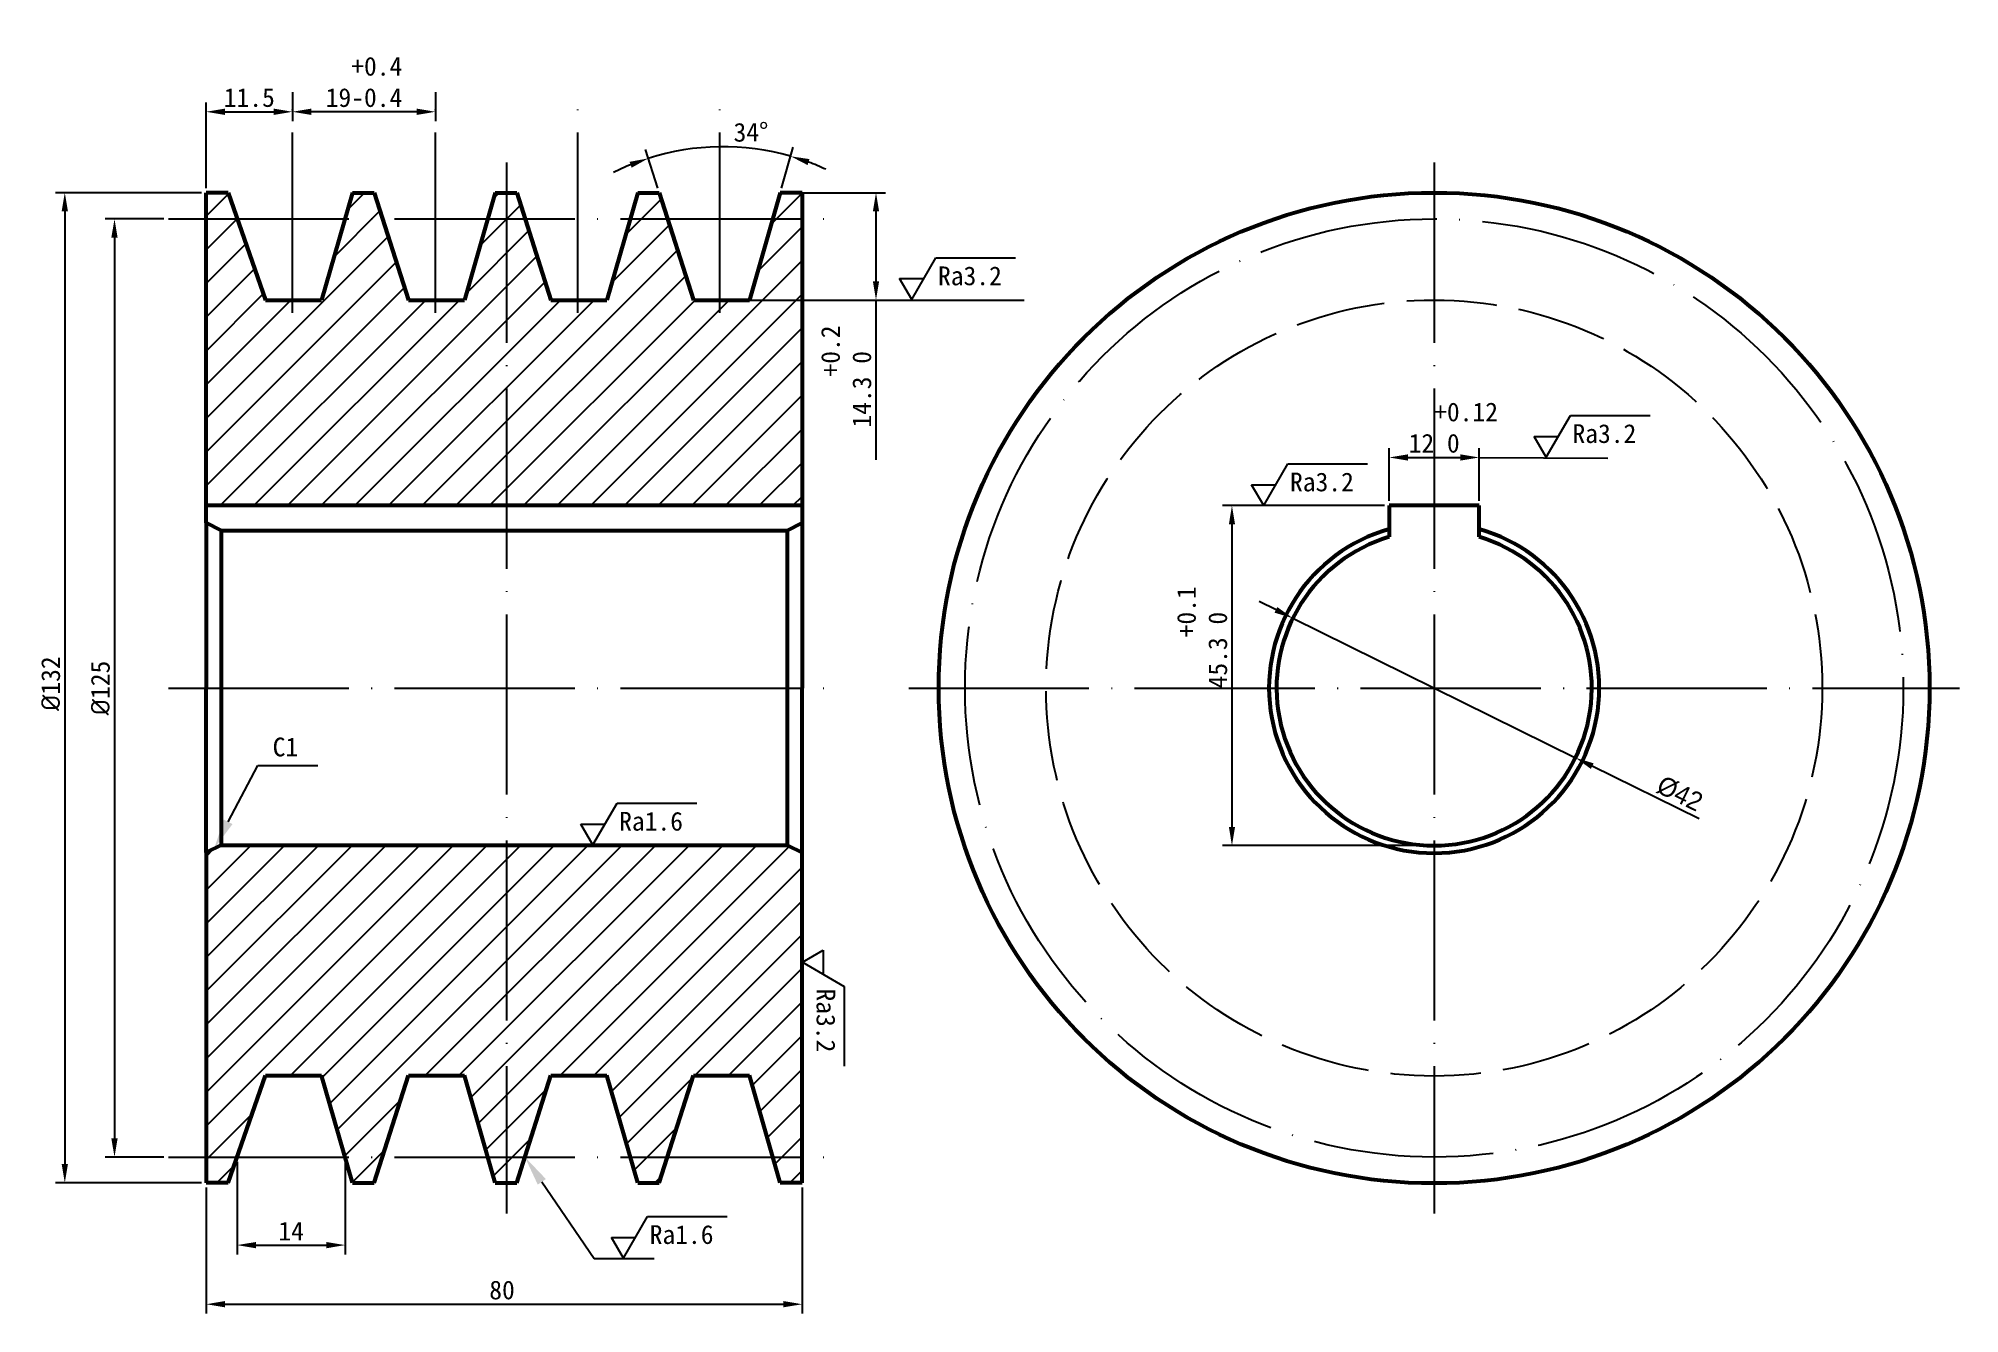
# Model space of a CAD drawing. Header units: millimetres. Extents: x -12 to 244, y -83 to 87.
import ezdxf
from ezdxf import colors
from ezdxf.entities.mleader import LeaderData, LeaderLine
from ezdxf.math import Vec2, Vec3

# ---------------------------------------------------------------- set-up
doc = ezdxf.new("R2010")
doc.units = ezdxf.units.MM
doc.linetypes.add('ACAD_ISO02W100', pattern=[15, 12, -3])
doc.linetypes.add('ACAD_ISO04W100', pattern=[30, 24, -3, 0, -3])
for name, color, linetype in [('label1', 7, 'Continuous'), ('lable2', 7, 'ACAD_ISO04W100'), ('sckech', 7, 'Continuous'), ('shade', 7, 'Continuous'), ('unvis', 7, 'ACAD_ISO02W100'), ('unvisable', 7, 'ACAD_ISO04W100')]:
    doc.layers.add(name, color=color, linetype=linetype)
doc.layers.add('outline', color=7, linetype='Continuous', lineweight=53)
doc.styles.get("Standard").update_dxf_attribs({"font": ''})
doc.styles.get('Standard').set_extended_font_data('SimSun')
doc.dimstyles.new('副本 ISO-25', dxfattribs={"dimtxt": 2.5, "dimasz": 2.5, "dimexe": 1.25, "dimexo": 0.625, "dimtad": 1, "dimtxsty": 'Standard', "dimcen": 2.5, "dimadec": 0, "dimazin": 0, "dimtol": 1, "dimtm": 1e-09, "dimtfac": 1, "dimtmove": 0, "dimatfit": 3, "dimfxl": 1, "dimarcsym": 0})

# ---------------------------------------------------------------- blocks, each defined once
blk = doc.blocks.new('*D1')
at = {"layer": 'label1', "color": 0, "lineweight": -2, "transparency": 16777216}
for p, q in [((168.17, 24.93), (168.17, 31.97)), ((170.67, 30.72), (177.67, 30.72)), ((180.17, 24.93), (180.17, 31.97))]:
    blk.add_line(p, q, dxfattribs=at)
at = {"layer": 'label1', "color": 0, "transparency": 16777216}
for points in [[(170.67, 31.13), (170.67, 30.3), (168.17, 30.72)], [(177.67, 31.13), (177.67, 30.3), (180.17, 30.72)]]:
    blk.add_solid(points, dxfattribs=at)
at = {"layer": 'label1', "color": 0, "transparency": 16777216, "insert": (174.17, 34.68), "char_height": 2.5, "attachment_point": 5}
blk.add_mtext('     +0.12\\P12 0     ', dxfattribs=at)
blk = doc.blocks.new('*D2')
at = {"layer": 'label1', "color": 0, "lineweight": -2, "transparency": 16777216}
for p, q in [((167.54, 24.3), (145.98, 24.3)), ((147.23, 21.8), (147.23, -18.5)), ((173.54, -21), (145.98, -21))]:
    blk.add_line(p, q, dxfattribs=at)
at = {"layer": 'label1', "color": 0, "transparency": 16777216}
for points in [[(146.82, 21.8), (147.65, 21.8), (147.23, 24.3)], [(146.82, -18.5), (147.65, -18.5), (147.23, -21)]]:
    blk.add_solid(points, dxfattribs=at)
at = {"layer": 'label1', "color": 0, "transparency": 16777216, "insert": (143.27, 1.65), "char_height": 2.5, "attachment_point": 5, "rotation": 90}
blk.add_mtext('          +0.1\\P    45.3 0', dxfattribs=at)
blk = doc.blocks.new('*D4')
at = {"layer": 'label1', "color": 0, "lineweight": -2, "transparency": 16777216}
for p, q in [((9.94, 66), (-9.51, 66)), ((-8.26, 63.5), (-8.26, -63.43)), ((9.94, -65.93), (-9.51, -65.93))]:
    blk.add_line(p, q, dxfattribs=at)
at = {"layer": 'label1', "color": 0, "transparency": 16777216}
for points in [[(-8.68, 63.5), (-7.84, 63.5), (-8.26, 66)], [(-8.68, -63.43), (-7.84, -63.43), (-8.26, -65.93)]]:
    blk.add_solid(points, dxfattribs=at)
at = {"layer": 'label1', "color": 0, "transparency": 16777216, "insert": (-10.13, 0.58), "char_height": 2.5, "attachment_point": 5, "rotation": 90}
blk.add_mtext('{\\fISOCPEUR|b0|i0|c0|p34;%%C}132', dxfattribs=at)
blk = doc.blocks.new('*D6')
at = {"layer": 'label1', "color": 0, "lineweight": -2, "transparency": 16777216}
for p, q in [((4.94, 62.5), (-2.89, 62.5)), ((-1.64, 60), (-1.64, -60)), ((4.94, -62.5), (-2.89, -62.5))]:
    blk.add_line(p, q, dxfattribs=at)
at = {"layer": 'label1', "color": 0, "transparency": 16777216}
for points in [[(-2.06, 60), (-1.22, 60), (-1.64, 62.5)], [(-2.06, -60), (-1.22, -60), (-1.64, -62.5)]]:
    blk.add_solid(points, dxfattribs=at)
at = {"layer": 'label1', "color": 0, "transparency": 16777216, "insert": (-3.51, 0), "char_height": 2.5, "attachment_point": 5, "rotation": 90}
blk.add_mtext('{\\fISOCPEUR|b0|i0|c0|p34;%%C}125', dxfattribs=at)
blk = doc.blocks.new('*D7')
at = {"layer": 'label1', "color": 0, "lineweight": -2, "transparency": 16777216}
for p, q in [((10.57, -66.55), (10.57, -83.36)), ((89.98, -66.55), (89.98, -83.36)), ((13.07, -82.11), (87.48, -82.11))]:
    blk.add_line(p, q, dxfattribs=at)
at = {"layer": 'label1', "color": 0, "transparency": 16777216}
for points in [[(13.07, -81.69), (13.07, -82.52), (10.57, -82.11)], [(87.48, -81.69), (87.48, -82.52), (89.98, -82.11)]]:
    blk.add_solid(points, dxfattribs=at)
at = {"layer": 'label1', "color": 0, "transparency": 16777216, "insert": (49.99, -80.23), "char_height": 2.5, "attachment_point": 5}
blk.add_mtext('80', dxfattribs=at)
blk = doc.blocks.new('*D8')
at = {"layer": 'label1', "color": 0, "lineweight": -2, "transparency": 16777216}
for p, q in [((22.07, 79.38), (22.07, 75.53)), ((10.57, 66.62), (10.57, 78.03)), ((13.07, 76.78), (19.57, 76.78))]:
    blk.add_line(p, q, dxfattribs=at)
at = {"layer": 'label1', "color": 0, "transparency": 16777216}
for points in [[(13.07, 77.2), (13.07, 76.36), (10.57, 76.78)], [(19.57, 77.2), (19.57, 76.36), (22.07, 76.78)]]:
    blk.add_solid(points, dxfattribs=at)
at = {"layer": 'label1', "color": 0, "transparency": 16777216, "insert": (16.32, 78.66), "char_height": 2.5, "attachment_point": 5}
blk.add_mtext('11.5', dxfattribs=at)
blk = doc.blocks.new('*D9')
at = {"layer": 'label1', "color": 0, "lineweight": -2, "transparency": 16777216}
for p, q in [((22.07, 79.38), (22.07, 75.53)), ((41.12, 79.38), (41.12, 75.53)), ((38.62, 76.78), (24.57, 76.78))]:
    blk.add_line(p, q, dxfattribs=at)
at = {"layer": 'label1', "color": 0, "transparency": 16777216}
for points in [[(24.57, 77.2), (24.57, 76.36), (22.07, 76.78)], [(38.62, 77.2), (38.62, 76.36), (41.12, 76.78)]]:
    blk.add_solid(points, dxfattribs=at)
at = {"layer": 'label1', "color": 0, "transparency": 16777216, "insert": (31.6, 80.74), "char_height": 2.5, "attachment_point": 5}
blk.add_mtext('  +0.4\\P19-0.4', dxfattribs=at)
blk = doc.blocks.new('*D10')
at = {"layer": 'label1', "color": 0, "lineweight": -2, "transparency": 16777216}
for p, q in [((70.74, 66.6), (69.09, 71.76)), ((87.22, 66.6), (88.79, 72.05))]:
    blk.add_line(p, q, dxfattribs=at)
for start, end in [(73.9997, 107.7083), (112.087, 116.4657), (65.2423, 69.621)]:
    blk.add_arc((79.42, 39.4), 32.72, start, end, dxfattribs=at)
at = {"layer": 'label1', "color": 0, "transparency": 16777216}
for points in [[(66.98, 70.11), (67.26, 69.33), (69.47, 70.57)], [(90.69, 69.68), (90.95, 70.47), (88.44, 70.85)]]:
    blk.add_solid(points, dxfattribs=at)
at = {"layer": 'label1', "color": 0, "transparency": 16777216, "insert": (78.91, 73.99), "char_height": 2.5, "attachment_point": 5, "rotation": 0.854}
blk.add_mtext('     34%%D', dxfattribs=at)
blk = doc.blocks.new('*D11')
at = {"layer": 'label1', "color": 0, "lineweight": -2, "transparency": 16777216}
for p, q in [((87.68, 66), (101.06, 66)), ((99.81, 63.5), (99.81, 54.2)), ((83.57, 51.7), (101.06, 51.7)), ((99.81, 51.7), (99.81, 30.39))]:
    blk.add_line(p, q, dxfattribs=at)
at = {"layer": 'label1', "color": 0, "transparency": 16777216}
for points in [[(99.39, 63.5), (100.23, 63.5), (99.81, 66)], [(99.39, 54.2), (100.23, 54.2), (99.81, 51.7)]]:
    blk.add_solid(points, dxfattribs=at)
at = {"layer": 'label1', "color": 0, "transparency": 16777216, "insert": (95.85, 39.8), "char_height": 2.5, "attachment_point": 5, "rotation": 90}
blk.add_mtext('      +0.2\\P14.3 0', dxfattribs=at)
blk = doc.blocks.new('*D14')
at = {"layer": 'label1', "color": 0, "lineweight": -2, "transparency": 16777216}
for p, q in [((14.69, -63.12), (14.69, -75.48)), ((29.09, -63.12), (29.09, -75.48)), ((17.19, -74.23), (26.59, -74.23))]:
    blk.add_line(p, q, dxfattribs=at)
at = {"layer": 'label1', "color": 0, "transparency": 16777216}
for points in [[(17.19, -73.82), (17.19, -74.65), (14.69, -74.23)], [(26.59, -73.82), (26.59, -74.65), (29.09, -74.23)]]:
    blk.add_solid(points, dxfattribs=at)
at = {"layer": 'label1', "color": 0, "transparency": 16777216, "insert": (21.89, -72.36), "char_height": 2.5, "attachment_point": 5}
blk.add_mtext('14', dxfattribs=at)
blk = doc.blocks.new('roughness')
at = {"layer": 'sckech'}
for p, q in [((0, 0), (3.22, 5.58)), ((3.22, 5.58), (13.83, 5.58)), ((0, 0), (-1.61, 2.79)), ((-1.61, 2.79), (1.61, 2.79))]:
    blk.add_line(p, q, dxfattribs=at)
blk.add_attdef('RA', (3.5, 1.91), '', height=2.5, dxfattribs=at)
blk = doc.blocks.new('*D16')
at = {"layer": 'label1', "color": 0, "lineweight": -2, "transparency": 16777216}
for p, q in [((153.1, 10.41), (150.86, 11.52)), ((155.34, 9.3), (193, -9.3)), ((209.46, -17.43), (195.24, -10.41))]:
    blk.add_line(p, q, dxfattribs=at)
at = {"layer": 'label1', "color": 0, "transparency": 16777216}
for points in [[(153.28, 10.78), (152.91, 10.04), (155.34, 9.3)], [(195.42, -10.04), (195.05, -10.78), (193, -9.3)]]:
    blk.add_solid(points, dxfattribs=at)
at = {"layer": 'label1', "color": 0, "transparency": 16777216, "insert": (206.9, -14.08), "char_height": 2.5, "attachment_point": 5, "rotation": 333.7096}
blk.add_mtext('{\\fGulim|b0|i0|c134|p0;%%C42}', dxfattribs=at)

msp = doc.modelspace()

# ---------------------------------------------------------------- hatches: boundary and pattern name
at = {"layer": 'shade', "lineweight": -3}
h = msp.add_hatch(dxfattribs=at)
h.set_pattern_fill('ANSI31', color=256)
h.set_pattern_definition([(45, (10.5694, 0), (-2.24506, 2.24506), [])])
h.paths.add_polyline_path([(89.98, 24.3), (89.98, 66), (87.05, 66), (82.95, 51.7), (75.495, 51.7), (70.929, 66), (70.531, 66), (68.617, 66), (68.062, 66), (63.961, 51.7), (56.507, 51.7), (51.941, 66), (51.543, 66), (49.628, 66), (49.073, 66), (44.973, 51.7), (37.518, 51.7), (32.952, 66), (32.554, 66), (30.64, 66), (30.084, 66), (25.938, 51.7), (18.474, 51.7), (13.499, 66), (10.569, 66), (10.569, 24.3)])
h.paths.add_polyline_path([(44.973, -51.629), (49.073, -65.929), (49.628, -65.929), (51.543, -65.929), (51.941, -65.929), (56.507, -51.629), (63.961, -51.629), (68.062, -65.929), (68.617, -65.929), (70.531, -65.929), (70.929, -65.929), (75.495, -51.629), (82.95, -51.629), (87.05, -65.929), (89.98, -65.929), (89.98, -21.929), (87.98, -20.929), (12.569, -20.929), (10.569, -21.929), (10.569, -65.929), (13.499, -65.929), (18.474, -51.629), (25.938, -51.629), (30.084, -65.929), (30.64, -65.929), (32.554, -65.929), (32.952, -65.929), (37.518, -51.629)])

# ---------------------------------------------------------------- linework, layer by layer
at = {"layer": 'label1'}
for p, q in [((82.95, 51.7), (119.545, 51.7)), ((180.168, 30.718), (197.31, 30.61))]:
    msp.add_line(p, q, dxfattribs=at)
at = {"layer": 'lable2'}
for p, q in [((22.069, 50), (22.069, 80)), ((41.124, 50), (41.124, 80)), ((60.069, 50), (60.069, 80)), ((79.015, 50), (79.015, 80)), ((50.569, 70), (50.569, -70)), ((174.168, 70), (174.168, -70)), ((5.569, 62.5), (95.569, 62.5)), ((5.569, 0), (95.569, 0)), ((104.168, 0), (244.168, 0)), ((5.569, -62.5), (95.569, -62.5))]:
    msp.add_line(p, q, dxfattribs=at)
at = {"layer": 'outline', "lineweight": 53}
for p, q in [((10.569, 22), (10.569, 66)), ((13.499, 66), (10.569, 66)), ((30.64, 66), (32.554, 66)), ((49.628, 66), (51.543, 66)), ((68.617, 66), (70.531, 66)), ((89.98, 66), (87.05, 66)), ((18.474, 51.7), (25.938, 51.7)), ((37.518, 51.7), (44.973, 51.7)), ((56.507, 51.7), (63.961, 51.7)), ((75.495, 51.7), (82.95, 51.7)), ((10.569, 22), (10.569, 0.035)), ((12.569, 21), (10.569, 22)), ((10.569, -21.929), (10.569, 0.035)), ((12.569, -20.929), (10.569, -21.929)), ((10.569, -21.929), (10.569, -65.929)), ((18.474, -51.629), (25.938, -51.629)), ((37.518, -51.629), (44.973, -51.629)), ((56.507, -51.629), (63.961, -51.629)), ((75.495, -51.629), (82.95, -51.629)), ((13.499, -65.929), (10.569, -65.929)), ((30.64, -65.929), (32.554, -65.929)), ((49.628, -65.929), (51.543, -65.929)), ((68.617, -65.929), (70.531, -65.929)), ((89.98, -65.929), (87.05, -65.929))]:
    msp.add_line(p, q, dxfattribs=at)
at = {"layer": 'outline'}
for p, q in [((13.499, 66), (18.474, 51.7)), ((30.084, 66), (25.938, 51.7)), ((30.084, 66), (30.64, 66)), ((32.554, 66), (32.952, 66)), ((32.952, 66), (37.518, 51.7)), ((49.073, 66), (44.973, 51.7)), ((49.073, 66), (49.628, 66)), ((51.543, 66), (51.941, 66)), ((51.941, 66), (56.507, 51.7)), ((68.062, 66), (63.961, 51.7)), ((68.062, 66), (68.617, 66)), ((70.531, 66), (70.929, 66)), ((70.929, 66), (75.495, 51.7)), ((87.05, 66), (82.95, 51.7)), ((89.98, 66), (89.98, 0)), ((89.98, 24.3), (10.569, 24.3)), ((180.168, 24.3), (168.168, 24.3)), ((168.168, 24.3), (168.168, 20.125)), ((180.168, 20.125), (180.168, 24.3)), ((12.569, 21), (87.98, 21)), ((12.569, 21), (12.569, -20.929)), ((87.98, 21), (89.98, 22)), ((87.98, 21), (87.98, -20.929)), ((89.98, -65.929), (89.98, 0.071)), ((12.569, -20.929), (87.98, -20.929)), ((87.98, -20.929), (89.98, -21.929)), ((13.499, -65.929), (18.474, -51.629)), ((30.084, -65.929), (25.938, -51.629)), ((32.952, -65.929), (37.518, -51.629)), ((49.073, -65.929), (44.973, -51.629)), ((51.941, -65.929), (56.507, -51.629)), ((68.062, -65.929), (63.961, -51.629)), ((70.929, -65.929), (75.495, -51.629)), ((87.05, -65.929), (82.95, -51.629)), ((30.084, -65.929), (30.64, -65.929)), ((32.554, -65.929), (32.952, -65.929)), ((49.073, -65.929), (49.628, -65.929)), ((51.543, -65.929), (51.941, -65.929)), ((68.062, -65.929), (68.617, -65.929)), ((70.531, -65.929), (70.929, -65.929))]:
    msp.add_line(p, q, dxfattribs=at)
at = {"layer": 'outline', "lineweight": 30}
for p, q in [((10.569, 21), (10.569, 21)), ((10.569, -20.929), (10.569, -20.929))]:
    msp.add_line(p, q, dxfattribs=at)
at = {"layer": 'outline'}
msp.add_circle((174.168, 0), 66, dxfattribs=at)
at = {"layer": 'outline', "lineweight": 53}
msp.add_arc((174.168, 0), 22, 105.82662, 74.17338, dxfattribs=at)
at = {"layer": 'outline'}
msp.add_arc((174.168, 0), 21, 106.60155, 73.39845, dxfattribs=at)
at = {"layer": 'unvis'}
msp.add_circle((174.168, 0), 51.7, dxfattribs=at)
at = {"layer": 'unvisable'}
msp.add_circle((174.168, 0), 62.5, dxfattribs=at)

# ---------------------------------------------------------------- block references
at = {"layer": 'label1'}
for p, values in [((104.571, 51.758), {'RA': 'Ra3.2'}), ((189.097, 30.742), {'RA': 'Ra3.2'}), ((151.466, 24.296), {'RA': 'Ra3.2'}), ((62.093, -20.914), {'RA': 'Ra1.6'}), ((66.161, -75.986), {'RA': 'Ra1.6'})]:
    msp.add_blockref('roughness', p, dxfattribs=at).add_auto_attribs(values)
at = {"layer": 'label1', "rotation": 269.8870431717065}
msp.add_blockref('roughness', (89.998, -36.535), dxfattribs=at).add_auto_attribs({'RA': 'Ra3.2'})

# ---------------------------------------------------------------- texts
at = {"layer": 'label1', "insert": (19.426, -6.606), "char_height": 2.5, "attachment_point": 1}
msp.add_mtext_dynamic_manual_height_columns('C1', width=8.12932, gutter_width=12.5, heights=[0], dxfattribs=at)

# ---------------------------------------------------------------- dimensions: what is measured, and where the dimension line sits
at = {"layer": 'label1'}
for base, p1, p2, text, picture, middle in [((22.069, 76.781), (41.124, 80), (22.069, 80), '  +0.4\\P19-0.4', '*D9', (31.597, 80.74)), ((22.069, 76.781), (10.569, 66), (22.069, 80), '11.5', '*D8', (16.319, 78.656)), ((29.09, -74.234), (14.692, -62.5), (29.09, -62.5), '14', '*D14', (21.891, -72.359))]:
    dim = msp.add_linear_dim(base=base, p1=p1, p2=p2, text=text, dimstyle='副本 ISO-25', dxfattribs=at)
    dim.commit()
    dim.dimension.update_dxf_attribs({"geometry": picture, "text_midpoint": middle})
dim = msp.add_angular_dim_2l(base=(82.14, 72.007), line1=((87.05, 66), (82.95, 51.7)), line2=((70.929, 66), (75.495, 51.7)), text='     34%%D', dimstyle='副本 ISO-25', dxfattribs=at)
dim.commit()
dim.dimension.update_dxf_attribs({"geometry": '*D10', "text_midpoint": (78.907, 73.992)})
for base, p1, p2, text, picture, middle in [((-8.259, -65.929), (10.569, 66), (10.569, -65.929), '{\\fISOCPEUR|b0|i0|c0|p34;%%C}132', '*D4', (-8.259, 0.58)), ((99.81, 51.7), (87.05, 66), (82.95, 51.7), '      +0.2\\P14.3 0', '*D11', (99.81, 39.797))]:
    dim = msp.add_linear_dim(base=base, p1=p1, p2=p2, angle=90, text=text, dimstyle='副本 ISO-25', dxfattribs=at)
    dim.commit()
    dim.dimension.update_dxf_attribs({"geometry": picture, "text_midpoint": middle, "dimtype": 160})
for base, p1, p2, text, picture, middle in [((-1.64, -62.5), (5.569, 62.5), (5.569, -62.5), '{\\fISOCPEUR|b0|i0|c0|p34;%%C}125', '*D6', (-3.515, 0)), ((147.233, -21), (168.168, 24.3), (174.168, -21), '          +0.1\\P    45.3 0', '*D2', (143.267, 1.65))]:
    dim = msp.add_linear_dim(base=base, p1=p1, p2=p2, angle=90, text=text, dimstyle='副本 ISO-25', dxfattribs=at)
    dim.commit()
    dim.dimension.update_dxf_attribs({"geometry": picture, "text_midpoint": middle})
for base, p1, p2, text, picture, middle in [((180.168, 30.718), (168.168, 24.3), (180.168, 24.3), '     +0.12\\P12 0     ', '*D1', (174.168, 30.718)), ((89.98, -82.106), (10.569, -65.929), (89.98, -65.929), '80', '*D7', (49.987, -82.106))]:
    dim = msp.add_linear_dim(base=base, p1=p1, p2=p2, text=text, dimstyle='副本 ISO-25', dxfattribs=at)
    dim.commit()
    dim.dimension.update_dxf_attribs({"geometry": picture, "text_midpoint": middle, "dimtype": 160})
dim = msp.add_diameter_dim_2p(p1=(155.34, 9.301), p2=(192.995, -9.301), text='{\\fGulim|b0|i0|c134|p0;%%C42}', dimstyle='副本 ISO-25', dxfattribs=at)
dim.commit()
dim.dimension.update_dxf_attribs({"geometry": '*D16', "text_midpoint": (206.07, -15.76), "dimtype": 163})

# ---------------------------------------------------------------- leaders
ml = msp.add_multileader_mtext('Standard', dxfattribs=at)
ml.set_content('', color=256)
ml.set_leader_properties()
ml.build(insert=Vec2(0, 0))
ctx = ml.context
ctx.base_point, ctx.plane_origin = Vec3(25.437, -10.32), Vec3(11.651, -21.371)
notes = []
notes.append((ctx, [(0, (1, 1, 0), (17.437, -10.32), (1, 0), 8, [(0, [(11.651, -21.371)], 0, [])])]))
ctx.mtext.insert, ctx.mtext.flow_direction = Vec3(27.437, -8.32), 5
at = {"layer": 'sckech'}
ml = msp.add_multileader_mtext('Standard', dxfattribs=at)
ml.set_content('', color=256)
ml.set_leader_properties()
ml.build(insert=Vec2(0, 0))
ctx = ml.context
ctx.base_point, ctx.plane_origin = Vec3(70.258, -75.999), Vec3(53.035, -62.5)
notes.append((ctx, [(0, (1, 1, 0), (62.258, -75.999), (1, 0), 8, [(0, [(53.035, -62.5)], 0, [])])]))
ctx.mtext.insert, ctx.mtext.flow_direction = Vec3(72.258, -73.999), 5
for ctx, leaders in notes:
    for number, flags, end, landing, length, lines in leaders:
        leader = LeaderData()
        leader.index, (leader.has_last_leader_line, leader.has_dogleg_vector, leader.attachment_direction) = number, flags
        leader.last_leader_point, leader.dogleg_vector, leader.dogleg_length = Vec3(end), Vec3(landing), length
        for number, points, colour, breaks in lines:
            line = LeaderLine()
            line.index, line.vertices, line.color, line.breaks = number, Vec3.list(points), colors.encode_raw_color(colour), breaks
            leader.lines.append(line)
        ctx.leaders.append(leader)

doc.saveas('drawing.dxf')
